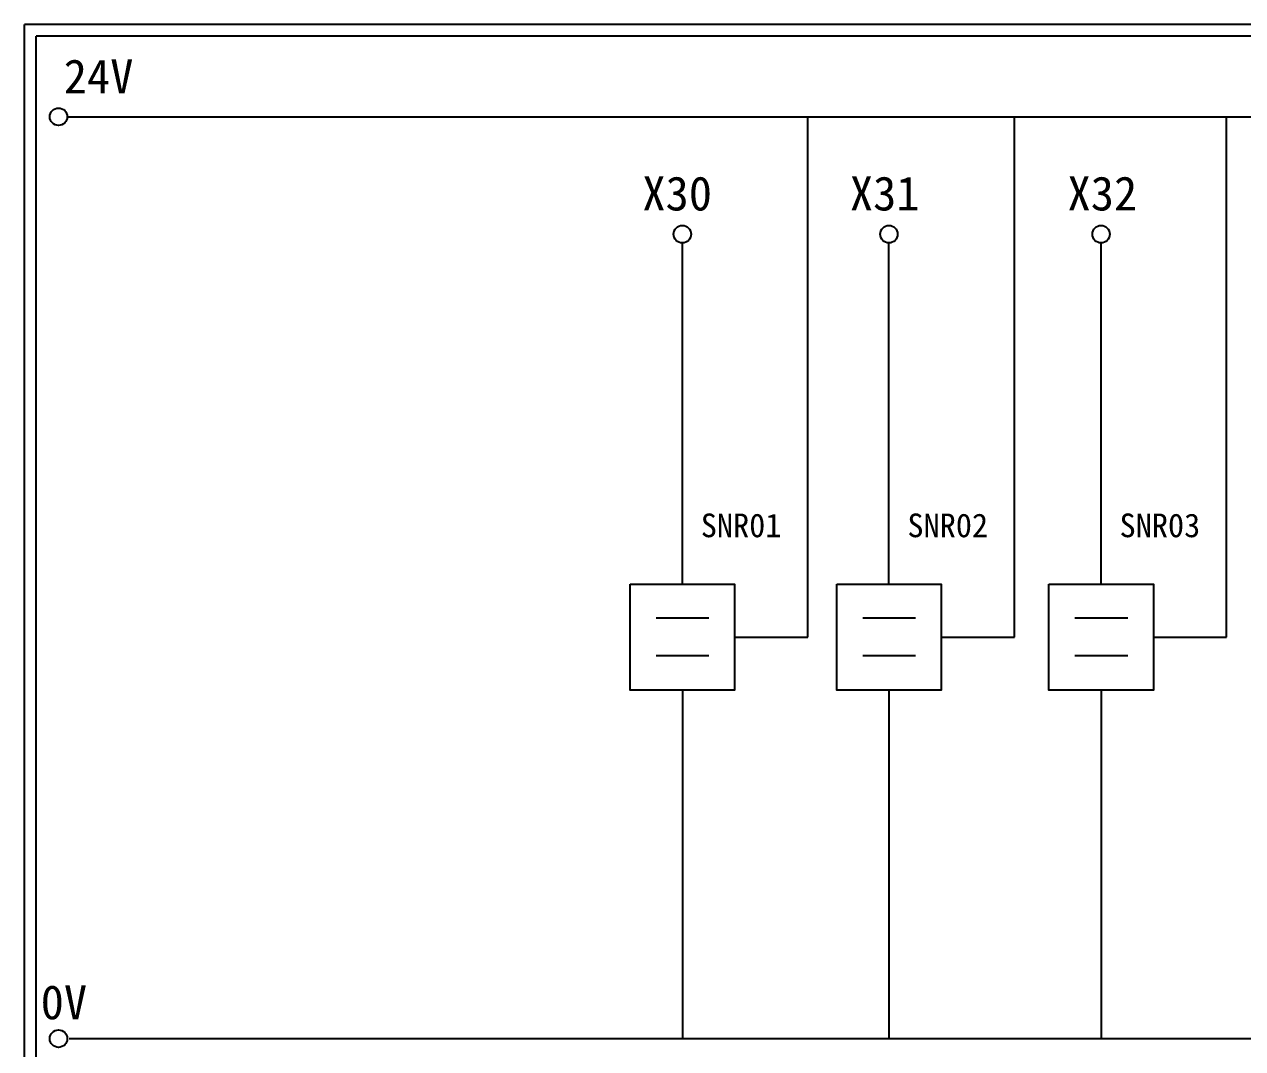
# Model space of a CAD drawing. Extents: x 325 to 612, y 3 to 207.
# Drawn here: x 325.3 to 453.8, y 98.9 to 207 of the extents above; entities that cross this region are included whole.
import ezdxf

# ---------------------------------------------------------------- set-up
doc = ezdxf.new("R2010")
doc.units = 0
doc.layers.get('0').update_dxf_attribs({"linetype": 'CONTINUOUS'})
doc.layers.add('圖框層', color=7, linetype='CONTINUOUS')
doc.layers.add('標尺寸層', color=3, linetype='CONTINUOUS')
doc.styles.add('STSL', font='KAIU.TTF')

msp = doc.modelspace()

# ---------------------------------------------------------------- linework, layer by layer
for p, q in [((407.92, 142.31), (407.92, 197.22)), ((429.71, 142.31), (429.71, 197.22)), ((452.08, 142.31), (452.08, 197.22)), ((394.7, 147.89), (394.7, 183.91)), ((416.48, 147.89), (416.48, 183.91)), ((438.85, 147.89), (438.85, 183.91)), ((400.21, 142.31), (407.92, 142.31)), ((421.99, 142.31), (429.71, 142.31)), ((444.36, 142.31), (452.08, 142.31)), ((394.7, 136.73), (394.7, 99.96)), ((416.48, 136.73), (416.48, 99.96)), ((438.85, 136.73), (438.85, 99.96))]:
    msp.add_line(p, q)
for points in [[(389.18, 147.89), (400.21, 147.89), (400.21, 136.73), (389.18, 136.73)], [(410.97, 147.89), (421.99, 147.89), (421.99, 136.73), (410.97, 136.73)], [(433.34, 147.89), (444.36, 147.89), (444.36, 136.73), (433.34, 136.73)]]:
    msp.add_lwpolyline(points, close=True)
at = {"layer": '圖框層', "color": 7}
for p, q in [((612.32, 206.97), (325.32, 206.97)), ((325.32, 3), (325.32, 206.97)), ((611.07, 205.72), (326.57, 205.72)), ((326.57, 4.25), (326.57, 205.72))]:
    msp.add_line(p, q, dxfattribs=at)
at = {"layer": '標尺寸層', "color": 7}
for p, q in [((329.84, 197.22), (607.44, 197.22)), ((391.94, 144.34), (397.5, 144.34)), ((413.72, 144.34), (419.29, 144.34)), ((436.09, 144.34), (441.66, 144.34)), ((391.94, 140.37), (397.5, 140.37)), ((413.72, 140.37), (419.29, 140.37)), ((436.09, 140.37), (441.66, 140.37)), ((330.05, 99.96), (607.92, 99.96))]:
    msp.add_line(p, q, dxfattribs=at)
for centre in [(328.92, 197.22), (394.7, 184.83), (416.48, 184.83), (438.85, 184.83), (328.92, 99.96)]:
    msp.add_circle(centre, 0.92, dxfattribs=at)

# ---------------------------------------------------------------- texts
at = {"layer": '圖框層', "color": 4, "style": 'STSL'}
for s, height, p in [('24V', 3.6, (329.47, 199.68)), ('X30', 3.6, (390.48, 187.33)), ('X31', 3.6, (412.36, 187.33)), ('X32', 3.6, (435.31, 187.33)), ('SNR01', 2.5, (396.64, 152.86)), ('SNR02', 2.5, (418.43, 152.86)), ('SNR03', 2.5, (440.8, 152.86)), ('0V', 3.6, (327.04, 102))]:
    msp.add_text(s, height=height, dxfattribs=at).set_placement(p)

doc.saveas('drawing.dxf')
